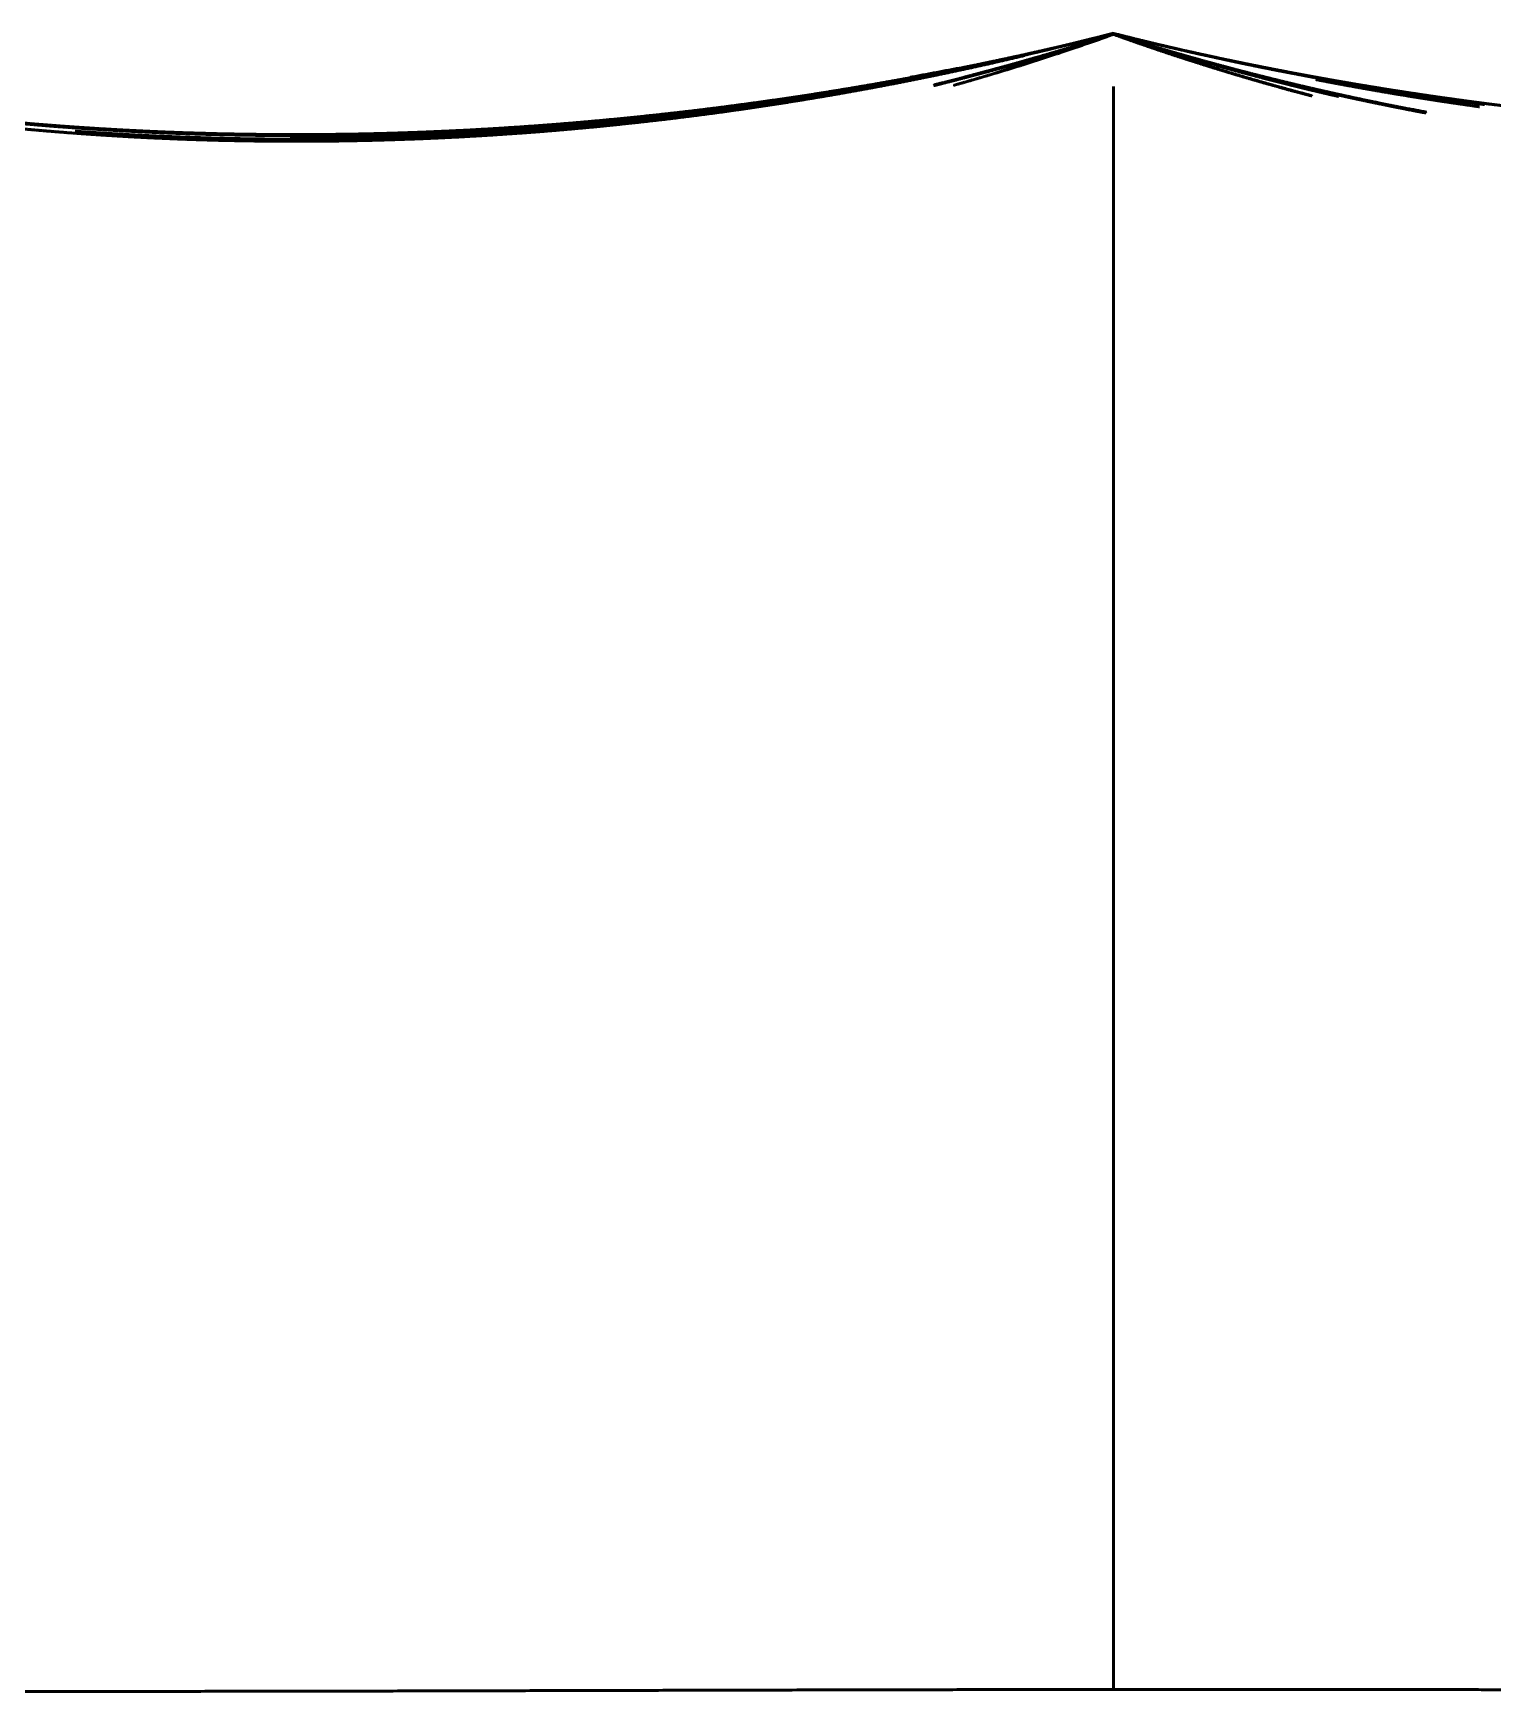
# Paper-space layout 'Layout1' of a CAD drawing. Header units: millimetres. Extents: x 37 to 380, y 30 to 264.
# Drawn here: x 362.257 to 364.991, y 169.445 to 172.551 of the extents above; entities that cross this region are included whole.
import ezdxf

# ---------------------------------------------------------------- set-up
doc = ezdxf.new("R2010")
doc.units = ezdxf.units.MM
doc.layers.add('170', color=7, linetype='Continuous', true_color=0xffffff)

psp = doc.layouts.get("Layout1")

# ---------------------------------------------------------------- linework, layer by layer
at = {"layer": '170', "color": 155, "linetype": 'Continuous', "lineweight": 50}
for p, q in [((364.2802, 172.549), (364.0493, 172.4731)), ((364.1926, 172.5184), (364.2802, 172.549)), ((364.9094, 172.4237), (364.9473, 172.4183))]:
    psp.add_line(p, q, dxfattribs=at)
for points, knots in [([(364.2802, 172.55), (364.2621, 172.5456), (364.2441, 172.5412), (364.226, 172.5368), (364.2079, 172.5325), (364.1898, 172.5282), (364.1717, 172.524), (364.1536, 172.5199), (364.1355, 172.5158), (364.1174, 172.5117), (364.0993, 172.5077), (364.0812, 172.5038), (364.0631, 172.4999), (364.045, 172.4961), (364.0269, 172.4923), (364.0088, 172.4886), (363.9907, 172.4849), (363.9726, 172.4813), (363.9545, 172.4777), (363.9364, 172.4742), (363.9183, 172.4708), (363.9002, 172.4673), (363.8821, 172.464), (363.864, 172.4607), (363.8459, 172.4574), (363.8278, 172.4543), (363.8097, 172.4511), (363.7916, 172.448), (363.7735, 172.445), (363.7555, 172.442), (363.7374, 172.4391), (363.7192, 172.4362), (363.7012, 172.4334), (363.6831, 172.4306), (363.665, 172.4279), (363.6469, 172.4252), (363.6288, 172.4226), (363.6107, 172.42), (363.5927, 172.4175), (363.5746, 172.4151), (363.5565, 172.4126), (363.5385, 172.4103), (363.5204, 172.408), (363.5023, 172.4058), (363.4843, 172.4036), (363.4662, 172.4014), (363.4481, 172.3993), (363.4301, 172.3973), (363.412, 172.3953), (363.394, 172.3934), (363.376, 172.3915), (363.3579, 172.3897), (363.3399, 172.3879), (363.3219, 172.3862), (363.3039, 172.3846), (363.2858, 172.383), (363.2678, 172.3814), (363.2498, 172.3799), (363.2318, 172.3784), (363.2138, 172.377), (363.1958, 172.3757), (363.1778, 172.3744), (363.1599, 172.3732), (363.1419, 172.372), (363.1239, 172.3708), (363.106, 172.3698), (363.088, 172.3687), (363.07, 172.3677), (363.0521, 172.3668), (363.0341, 172.366), (363.0162, 172.3651), (362.9983, 172.3644), (362.9804, 172.3637), (362.9625, 172.363), (362.9446, 172.3624), (362.9267, 172.3619), (362.9088, 172.3614), (362.8909, 172.3609), (362.873, 172.3605), (362.8551, 172.3602), (362.8373, 172.3599), (362.8195, 172.3597), (362.8016, 172.3595), (362.7838, 172.3593), (362.766, 172.3593), (362.7481, 172.3592), (362.7303, 172.3593), (362.7125, 172.3594), (362.6947, 172.3595), (362.677, 172.3597), (362.6592, 172.3599), (362.6414, 172.3602), (362.6237, 172.3606), (362.6059, 172.361), (362.5882, 172.3614), (362.5705, 172.3619), (362.5528, 172.3625), (362.5351, 172.3631), (362.5174, 172.3637), (362.4997, 172.3645), (362.482, 172.3652), (362.4644, 172.3661), (362.4467, 172.3669), (362.4291, 172.3679), (362.4115, 172.3688), (362.3939, 172.3699), (362.3763, 172.371), (362.3587, 172.3721), (362.3411, 172.3733), (362.3235, 172.3745), (362.306, 172.3758), (362.2884, 172.3772), (362.2709, 172.3786), (362.2534, 172.3801), (362.2359, 172.3816), (362.2184, 172.3831), (362.201, 172.3847), (362.1835, 172.3864), (362.166, 172.3881), (362.1486, 172.3899), (362.1312, 172.3917), (362.1138, 172.3936), (362.0964, 172.3956), (362.079, 172.3975), (362.0616, 172.3996), (362.0443, 172.4017), (362.0269, 172.4038), (362.0096, 172.406), (361.9923, 172.4083), (361.975, 172.4106), (361.9577, 172.4129), (361.9405, 172.4153), (361.9232, 172.4178), (361.9059, 172.4203), (361.8887, 172.4229), (361.8715, 172.4255), (361.8543, 172.4282), (361.8372, 172.4309), (361.82, 172.4337), (361.8029, 172.4365), (361.7858, 172.4394), (361.7686, 172.4423), (361.7516, 172.4453), (361.7345, 172.4484), (361.7174, 172.4515), (361.7004, 172.4546), (361.6834, 172.4578), (361.6663, 172.4611), (361.6493, 172.4644), (361.6324, 172.4678), (361.6154, 172.4712), (361.5985, 172.4746), (361.5816, 172.4781), (361.5647, 172.4817), (361.5478, 172.4854), (361.5309, 172.489), (361.5141, 172.4928), (361.4972, 172.4965), (361.4804, 172.5004), (361.4636, 172.5043), (361.4468, 172.5082), (361.4301, 172.5122), (361.4134, 172.5163), (361.3967, 172.5204), (361.38, 172.5245), (361.3633, 172.5287), (361.3466, 172.533), (361.33, 172.5373), (361.3134, 172.5417), (361.2968, 172.5461), (361.2802, 172.5506)], [0, 0, 0.006136, 0.01227, 0.018412, 0.024537, 0.03067, 0.0368, 0.042913, 0.049035, 0.055154, 0.061255, 0.067366, 0.073473, 0.079576, 0.085663, 0.091759, 0.097852, 0.103942, 0.110028, 0.11611, 0.122176, 0.128253, 0.134325, 0.140395, 0.146462, 0.152525, 0.158573, 0.16463, 0.170685, 0.176723, 0.182772, 0.188819, 0.194849, 0.20089, 0.206915, 0.212951, 0.21897, 0.225001, 0.231016, 0.237028, 0.243039, 0.249046, 0.255052, 0.261055, 0.267057, 0.273056, 0.279053, 0.285035, 0.291029, 0.297006, 0.302996, 0.30897, 0.314943, 0.320914, 0.326883, 0.332851, 0.338817, 0.344768, 0.350731, 0.356679, 0.362626, 0.368572, 0.374517, 0.38046, 0.386402, 0.39233, 0.39827, 0.404195, 0.41012, 0.416044, 0.421966, 0.427875, 0.433796, 0.439703, 0.44561, 0.451516, 0.457421, 0.463313, 0.469204, 0.475108, 0.480998, 0.486874, 0.492764, 0.49864, 0.504516, 0.510392, 0.516268, 0.522144, 0.528006, 0.533869, 0.539732, 0.545595, 0.551444, 0.557294, 0.563145, 0.568996, 0.574834, 0.580672, 0.586511, 0.592351, 0.598178, 0.604006, 0.609834, 0.615663, 0.62148, 0.627298, 0.633103, 0.638923, 0.64473, 0.650539, 0.656335, 0.662146, 0.667945, 0.673732, 0.679534, 0.685324, 0.691102, 0.696895, 0.702676, 0.708459, 0.71423, 0.720003, 0.725778, 0.731541, 0.737306, 0.743074, 0.748843, 0.754601, 0.760348, 0.76611, 0.771861, 0.777602, 0.783358, 0.789103, 0.794838, 0.800574, 0.806314, 0.812043, 0.817774, 0.823509, 0.829232, 0.834959, 0.840675, 0.846408, 0.852117, 0.857829, 0.863544, 0.869263, 0.874971, 0.88067, 0.886371, 0.892077, 0.897772, 0.903471, 0.909161, 0.914867, 0.920551, 0.926238, 0.931929, 0.937611, 0.943296, 0.948973, 0.954653, 0.960324, 0.966, 0.971667, 0.977338, 0.983013, 0.988666, 0.994338, 1, 1]), ([(361.2802, 172.5506), (361.2957, 172.5464), (361.3113, 172.5422), (361.3269, 172.5381), (361.3425, 172.5341), (361.358, 172.5301), (361.3737, 172.5261), (361.3893, 172.5222), (361.4049, 172.5184), (361.4206, 172.5146), (361.4362, 172.5108), (361.4519, 172.5071), (361.4676, 172.5035), (361.4832, 172.4999), (361.4989, 172.4963), (361.5146, 172.4928), (361.5304, 172.4893), (361.5461, 172.4859), (361.5619, 172.4826), (361.5776, 172.4792), (361.5934, 172.476), (361.6092, 172.4727), (361.625, 172.4696), (361.6408, 172.4664), (361.6566, 172.4634), (361.6724, 172.4603), (361.6883, 172.4573), (361.7041, 172.4544), (361.72, 172.4515), (361.7358, 172.4487), (361.7517, 172.4459), (361.7676, 172.4431), (361.7835, 172.4404), (361.7994, 172.4377), (361.8154, 172.4351), (361.8313, 172.4326), (361.8472, 172.4301), (361.8632, 172.4276), (361.8791, 172.4252), (361.8951, 172.4228), (361.9111, 172.4204), (361.927, 172.4182), (361.943, 172.4159), (361.959, 172.4137), (361.975, 172.4116), (361.991, 172.4095), (362.0071, 172.4074), (362.0231, 172.4054), (362.0391, 172.4034), (362.0552, 172.4015), (362.0712, 172.3996), (362.0873, 172.3978), (362.1033, 172.396), (362.1194, 172.3943), (362.1355, 172.3926), (362.1516, 172.3909), (362.1677, 172.3893), (362.1838, 172.3878), (362.1999, 172.3862), (362.216, 172.3848), (362.2321, 172.3834), (362.2482, 172.382), (362.2643, 172.3806), (362.2805, 172.3794), (362.2966, 172.3781), (362.3127, 172.3769), (362.3289, 172.3757), (362.345, 172.3746), (362.3611, 172.3736), (362.3773, 172.3725), (362.3935, 172.3716), (362.4096, 172.3706), (362.4258, 172.3697), (362.4419, 172.3689), (362.4581, 172.3681), (362.4743, 172.3673), (362.4905, 172.3666), (362.5066, 172.3659), (362.5228, 172.3653), (362.539, 172.3647), (362.5552, 172.3642), (362.5714, 172.3637), (362.5875, 172.3633), (362.6037, 172.3628), (362.6199, 172.3625), (362.6361, 172.3622), (362.6523, 172.3619), (362.6684, 172.3617), (362.6846, 172.3615), (362.7008, 172.3613), (362.717, 172.3612), (362.7332, 172.3611), (362.7494, 172.3611), (362.7818, 172.3612), (362.8142, 172.3615), (362.8468, 172.3619), (362.8794, 172.3625), (362.9121, 172.3633), (362.9448, 172.3643), (362.9775, 172.3654), (363.0103, 172.3667), (363.0432, 172.3682), (363.0761, 172.3698), (363.1091, 172.3717), (363.142, 172.3737), (363.1751, 172.3759), (363.2082, 172.3782), (363.2413, 172.3808), (363.2745, 172.3835), (363.3077, 172.3864), (363.3409, 172.3895), (363.3742, 172.3927), (363.4075, 172.3962), (363.4409, 172.3998), (363.4743, 172.4036), (363.5077, 172.4075), (363.5411, 172.4117), (363.5745, 172.4161), (363.608, 172.4206), (363.6415, 172.4253), (363.675, 172.4302), (363.7085, 172.4352), (363.7421, 172.4405), (363.7756, 172.446), (363.8092, 172.4516), (363.8428, 172.4574), (363.8764, 172.4634), (363.91, 172.4696), (363.9436, 172.4759), (363.9773, 172.4825), (364.0109, 172.4892), (364.0446, 172.4962), (364.0782, 172.5033), (364.1119, 172.5106), (364.1455, 172.5181), (364.1792, 172.5258), (364.2129, 172.5337), (364.2466, 172.5418), (364.2802, 172.55)], [0, 0, 0.00531, 0.01063, 0.015931, 0.021243, 0.026549, 0.031865, 0.037164, 0.042486, 0.04779, 0.053104, 0.058401, 0.063721, 0.069024, 0.074337, 0.079646, 0.084965, 0.090267, 0.09558, 0.100889, 0.106208, 0.111524, 0.116837, 0.122147, 0.127467, 0.132784, 0.138099, 0.143411, 0.148733, 0.154039, 0.159369, 0.164683, 0.170008, 0.175317, 0.18065, 0.185968, 0.191282, 0.196608, 0.201932, 0.207254, 0.212586, 0.217904, 0.223232, 0.228558, 0.233883, 0.239205, 0.244539, 0.249871, 0.255201, 0.26053, 0.265856, 0.271181, 0.276518, 0.281853, 0.287186, 0.292518, 0.297849, 0.303178, 0.308519, 0.313846, 0.319184, 0.324521, 0.329857, 0.335192, 0.340526, 0.345872, 0.351203, 0.356547, 0.361877, 0.367219, 0.37256, 0.377901, 0.38324, 0.388565, 0.393917, 0.399254, 0.404591, 0.409927, 0.415276, 0.420611, 0.425945, 0.431293, 0.436626, 0.441959, 0.447306, 0.452638, 0.457984, 0.463316, 0.468662, 0.473993, 0.479339, 0.48467, 0.490015, 0.500705, 0.511409, 0.522142, 0.532902, 0.543677, 0.554467, 0.565273, 0.576108, 0.586959, 0.597826, 0.608711, 0.619612, 0.630544, 0.64148, 0.652448, 0.66342, 0.674411, 0.685421, 0.69645, 0.707499, 0.718567, 0.729641, 0.740737, 0.75184, 0.762963, 0.774095, 0.785261, 0.796423, 0.807607, 0.818814, 0.830031, 0.841257, 0.852507, 0.863754, 0.87504, 0.886322, 0.897617, 0.908937, 0.920269, 0.931614, 0.942972, 0.954344, 0.965743, 0.977143, 0.988573, 1, 1]), ([(362.7386, 172.3565), (362.7488, 172.3565), (362.7646, 172.3566), (362.7805, 172.3566), (362.7963, 172.3567), (362.8122, 172.3569), (362.8281, 172.3571), (362.8439, 172.3573), (362.8598, 172.3576), (362.8757, 172.3579), (362.8916, 172.3582), (362.9075, 172.3586), (362.9233, 172.3591), (362.9393, 172.3596), (362.9551, 172.3601), (362.9711, 172.3607), (362.987, 172.3613), (363.0029, 172.3619), (363.0188, 172.3626), (363.0348, 172.3634), (363.0507, 172.3641), (363.0666, 172.365), (363.0826, 172.3658), (363.0985, 172.3667), (363.1145, 172.3677), (363.1304, 172.3687), (363.1464, 172.3697), (363.1623, 172.3708), (363.1783, 172.3719), (363.1943, 172.373), (363.2102, 172.3743), (363.2262, 172.3755), (363.2422, 172.3768), (363.2581, 172.3781), (363.2741, 172.3795), (363.2901, 172.3809), (363.3061, 172.3823), (363.3221, 172.3838), (363.338, 172.3854), (363.354, 172.387), (363.37, 172.3886), (363.386, 172.3902), (363.402, 172.3919), (363.418, 172.3937), (363.434, 172.3955), (363.45, 172.3973), (363.466, 172.3992), (363.482, 172.4011), (363.498, 172.4031), (363.514, 172.4051), (363.53, 172.4071), (363.546, 172.4092), (363.562, 172.4113), (363.578, 172.4135), (363.594, 172.4157), (363.61, 172.4179), (363.626, 172.4202), (363.642, 172.4226), (363.658, 172.4249), (363.674, 172.4274), (363.69, 172.4298), (363.706, 172.4323), (363.722, 172.4349), (363.738, 172.4375), (363.754, 172.4401), (363.77, 172.4428), (363.7859, 172.4455), (363.8019, 172.4482), (363.8179, 172.4511), (363.8339, 172.4539), (363.8499, 172.4568), (363.8659, 172.4597), (363.8818, 172.4627), (363.8978, 172.4657), (363.9138, 172.4687), (363.9298, 172.4718), (363.9457, 172.475), (363.9617, 172.4781), (363.9777, 172.4814), (363.9936, 172.4846), (364.0096, 172.4879), (364.0255, 172.4913), (364.0415, 172.4947), (364.0574, 172.4981), (364.0734, 172.5016), (364.0893, 172.5051), (364.1052, 172.5086), (364.1212, 172.5122), (364.1371, 172.5159), (364.153, 172.5196), (364.1689, 172.5233), (364.1848, 172.527), (364.2007, 172.5309), (364.2167, 172.5347), (364.2325, 172.5386), (364.2485, 172.5425), (364.2643, 172.5465), (364.2802, 172.5505)], [0, 0, 0.006528, 0.016693, 0.026857, 0.037048, 0.047212, 0.057404, 0.067596, 0.077788, 0.08798, 0.098174, 0.108394, 0.118589, 0.128811, 0.139007, 0.149231, 0.159455, 0.169681, 0.179935, 0.190163, 0.200392, 0.21065, 0.220882, 0.231142, 0.241404, 0.251668, 0.261933, 0.2722, 0.282468, 0.292739, 0.303012, 0.313313, 0.32359, 0.333869, 0.344177, 0.35446, 0.364773, 0.375088, 0.385379, 0.3957, 0.406023, 0.416348, 0.426677, 0.437008, 0.447316, 0.457653, 0.467993, 0.478338, 0.488684, 0.499035, 0.509388, 0.519745, 0.530106, 0.54047, 0.550838, 0.561209, 0.571585, 0.581964, 0.592347, 0.602735, 0.613126, 0.623521, 0.633921, 0.644324, 0.654733, 0.665145, 0.675536, 0.685958, 0.696385, 0.70679, 0.717225, 0.727666, 0.738085, 0.748509, 0.758964, 0.7694, 0.779839, 0.790311, 0.80076, 0.811216, 0.821678, 0.832117, 0.842589, 0.853067, 0.863551, 0.874014, 0.884509, 0.894984, 0.905466, 0.915953, 0.926447, 0.936946, 0.947452, 0.957963, 0.968456, 0.978982, 0.989488, 1, 1]), ([(364.2802, 172.5505), (364.2642, 172.5465), (364.2482, 172.5425), (364.2321, 172.5385), (364.2161, 172.5346), (364.2001, 172.5307), (364.184, 172.5269), (364.168, 172.5231), (364.1519, 172.5193), (364.1359, 172.5156), (364.1198, 172.512), (364.1038, 172.5083), (364.0877, 172.5048), (364.0716, 172.5012), (364.0556, 172.4977), (364.0395, 172.4943), (364.0234, 172.4909), (364.0073, 172.4875), (363.9912, 172.4842), (363.9751, 172.481), (363.959, 172.4777), (363.9429, 172.4745), (363.9268, 172.4714), (363.9107, 172.4683), (363.8946, 172.4652), (363.8785, 172.4622), (363.8624, 172.4592), (363.8463, 172.4563), (363.8302, 172.4534), (363.814, 172.4506), (363.7979, 172.4478), (363.7818, 172.445), (363.7657, 172.4423), (363.7496, 172.4396), (363.7334, 172.437), (363.7173, 172.4344), (363.7011, 172.4319), (363.685, 172.4294), (363.6689, 172.4269), (363.6527, 172.4245), (363.6366, 172.4221), (363.6205, 172.4198), (363.6043, 172.4175), (363.5882, 172.4152), (363.5721, 172.413), (363.5559, 172.4109), (363.5398, 172.4088), (363.5236, 172.4067), (363.5075, 172.4047), (363.4914, 172.4027), (363.4753, 172.4007), (363.4591, 172.3988), (363.443, 172.3969), (363.4268, 172.3951), (363.4107, 172.3933), (363.3946, 172.3916), (363.3784, 172.3899), (363.3623, 172.3883), (363.3462, 172.3867), (363.3301, 172.3851), (363.314, 172.3836), (363.2979, 172.3821), (363.2817, 172.3807), (363.2656, 172.3793), (363.2495, 172.3779), (363.2334, 172.3766), (363.2173, 172.3753), (363.2012, 172.3741), (363.1852, 172.3729), (363.169, 172.3718), (363.153, 172.3707), (363.1369, 172.3696), (363.1208, 172.3686), (363.1048, 172.3676), (363.0887, 172.3667), (363.0726, 172.3658), (363.0566, 172.365), (363.0405, 172.3642), (363.0245, 172.3634), (363.0085, 172.3627), (362.9925, 172.3621), (362.9764, 172.3614), (362.9604, 172.3608), (362.9444, 172.3603), (362.9284, 172.3598), (362.9124, 172.3593), (362.8964, 172.3589), (362.8805, 172.3585), (362.8645, 172.3582), (362.8486, 172.3579), (362.8326, 172.3577), (362.8166, 172.3575), (362.8007, 172.3573), (362.7848, 172.3572), (362.7689, 172.3571), (362.7387, 172.3571)], [0, 0, 0.010596, 0.021212, 0.031821, 0.042395, 0.05299, 0.063578, 0.074186, 0.084761, 0.09533, 0.105918, 0.116476, 0.127051, 0.137596, 0.148162, 0.15872, 0.169273, 0.17982, 0.190362, 0.200924, 0.211454, 0.221981, 0.232526, 0.243041, 0.253577, 0.264108, 0.274632, 0.285127, 0.295643, 0.306153, 0.316659, 0.327161, 0.337658, 0.348151, 0.358638, 0.369147, 0.379627, 0.390102, 0.400573, 0.411066, 0.421529, 0.431987, 0.442469, 0.452919, 0.463366, 0.473836, 0.484276, 0.494739, 0.505173, 0.515602, 0.526028, 0.536478, 0.546898, 0.557315, 0.567728, 0.578166, 0.588574, 0.598979, 0.609381, 0.619781, 0.630152, 0.640546, 0.650938, 0.661328, 0.671689, 0.682074, 0.692431, 0.702785, 0.713138, 0.723514, 0.733863, 0.744183, 0.754528, 0.764871, 0.775186, 0.785526, 0.795839, 0.806149, 0.816459, 0.826767, 0.837047, 0.847353, 0.857632, 0.867909, 0.878185, 0.888461, 0.898736, 0.908984, 0.919231, 0.929477, 0.939723, 0.949969, 0.960188, 0.970407, 0.980625, 1, 1]), ([(364.2802, 172.5493), (364.2676, 172.5452), (364.2549, 172.5412), (364.2423, 172.5372), (364.2296, 172.5332), (364.217, 172.5293), (364.2045, 172.5254), (364.1919, 172.5215), (364.1794, 172.5177), (364.1668, 172.514), (364.1543, 172.5102), (364.1418, 172.5066), (364.1294, 172.5029), (364.1169, 172.4993), (364.1045, 172.4957), (364.0921, 172.4922), (364.0797, 172.4887), (364.0674, 172.4853), (364.055, 172.4819), (364.0427, 172.4785), (364.0304, 172.4752), (364.0181, 172.4719), (364.0058, 172.4687), (363.9936, 172.4655), (363.9814, 172.4623), (363.9692, 172.4592), (363.957, 172.4561), (363.9436, 172.4527)], [0, 0, 0.037965, 0.075912, 0.113805, 0.15155, 0.18926, 0.22683, 0.264358, 0.301738, 0.339083, 0.376395, 0.413561, 0.450588, 0.487574, 0.524535, 0.561343, 0.598012, 0.63465, 0.671257, 0.707718, 0.744156, 0.78045, 0.816713, 0.852832, 0.888929, 0.924882, 0.960813, 1, 1]), ([(363.944, 172.4542), (363.9618, 172.4586), (363.9748, 172.4619), (363.9879, 172.4652), (364.0009, 172.4686), (364.0141, 172.472), (364.0272, 172.4755), (364.0403, 172.479), (364.0535, 172.4825), (364.0667, 172.4861), (364.0799, 172.4897), (364.0931, 172.4934), (364.1063, 172.4971), (364.1196, 172.5009), (364.1329, 172.5047), (364.1462, 172.5085), (364.1595, 172.5124), (364.1728, 172.5163), (364.1862, 172.5203), (364.1995, 172.5243), (364.213, 172.5284), (364.2264, 172.5325), (364.2398, 172.5367), (364.2533, 172.5409), (364.2667, 172.5452), (364.2802, 172.5495)], [0, 0, 0.052524, 0.090948, 0.129517, 0.168114, 0.206856, 0.245743, 0.284545, 0.323614, 0.362706, 0.401837, 0.441113, 0.480421, 0.519883, 0.559378, 0.599019, 0.638701, 0.678522, 0.718393, 0.75829, 0.798464, 0.838551, 0.878795, 0.919083, 0.959528, 1, 1]), ([(363.944, 172.453), (363.9469, 172.4537), (363.9708, 172.4598), (363.9947, 172.4659), (364.0186, 172.4722), (364.0425, 172.4786), (364.0663, 172.4851), (364.0902, 172.4918), (364.114, 172.4985), (364.1379, 172.5054), (364.1616, 172.5124), (364.1855, 172.5196), (364.2091, 172.5268), (364.2329, 172.5342), (364.2566, 172.5417), (364.2802, 172.5493)], [0, 0, 0.008527, 0.078978, 0.149639, 0.220145, 0.290978, 0.361554, 0.432452, 0.503219, 0.574197, 0.645039, 0.716095, 0.786906, 0.857952, 0.928992, 1, 1]), ([(363.9815, 172.4535), (363.9822, 172.4537), (363.9973, 172.458), (364.0124, 172.4623), (364.0274, 172.4667), (364.0424, 172.4711), (364.0574, 172.4756), (364.0724, 172.4801), (364.0874, 172.4847), (364.1023, 172.4893), (364.1172, 172.494), (364.1322, 172.4987), (364.147, 172.5035), (364.1619, 172.5084), (364.1768, 172.5133), (364.1916, 172.5182), (364.2065, 172.5232), (364.2212, 172.5283), (364.236, 172.5334), (364.2508, 172.5385), (364.2655, 172.5437), (364.2802, 172.549)], [0, 0, 0.002462, 0.052326, 0.102362, 0.152326, 0.202201, 0.252132, 0.302101, 0.352002, 0.401815, 0.451687, 0.501609, 0.551446, 0.601343, 0.651156, 0.701032, 0.75096, 0.80068, 0.850579, 0.900418, 0.950198, 1, 1]), ([(364.2802, 172.5509), (364.2645, 172.5468), (364.2487, 172.5428), (364.233, 172.5388), (364.2172, 172.5348), (364.2014, 172.5309), (364.1856, 172.527), (364.1699, 172.5231), (364.154, 172.5193), (364.1382, 172.5156), (364.1224, 172.5119), (364.1066, 172.5082), (364.0908, 172.5046), (364.075, 172.501), (364.0592, 172.4974), (364.0433, 172.494), (364.0274, 172.4905), (364.0116, 172.4871), (363.9957, 172.4837), (363.9878, 172.482)], [0, 0, 0.054167, 0.108308, 0.162414, 0.216479, 0.270643, 0.324767, 0.378732, 0.432932, 0.486958, 0.540953, 0.59505, 0.648983, 0.703019, 0.757025, 0.811128, 0.865074, 0.918984, 0.972999, 1, 1]), ([(364.2802, 172.5495), (364.2685, 172.5457), (364.2567, 172.542), (364.2449, 172.5383), (364.2332, 172.5347), (364.2214, 172.531), (364.2096, 172.5274), (364.1979, 172.5238), (364.186, 172.5203), (364.1742, 172.5168), (364.1624, 172.5133), (364.1506, 172.5098), (364.1388, 172.5064), (364.1151, 172.4996), (364.1032, 172.4963), (364.0914, 172.493), (364.0795, 172.4897), (364.0677, 172.4865), (364.0558, 172.4832), (364.032, 172.4769), (364.0201, 172.4737), (364, 172.4685)], [0, 0, 0.042252, 0.084472, 0.126806, 0.168963, 0.211223, 0.253463, 0.295671, 0.337985, 0.380132, 0.422385, 0.464618, 0.506821, 0.591266, 0.633527, 0.675614, 0.717809, 0.759985, 0.802269, 0.886482, 0.928685, 1, 1]), ([(364.975, 172.4175), (364.9579, 172.4198), (364.9408, 172.4221), (364.9236, 172.4245), (364.9064, 172.427), (364.8892, 172.4294), (364.872, 172.432), (364.8548, 172.4346), (364.8376, 172.4372), (364.8204, 172.4399), (364.8031, 172.4426), (364.7858, 172.4454), (364.7686, 172.4483), (364.7512, 172.4512), (364.734, 172.4541), (364.7166, 172.4572), (364.6993, 172.4602), (364.682, 172.4633), (364.6646, 172.4665), (364.6473, 172.4697), (364.6299, 172.473), (364.6125, 172.4764), (364.5951, 172.4797), (364.5777, 172.4832), (364.5603, 172.4867), (364.5428, 172.4903), (364.5254, 172.4939), (364.508, 172.4975), (364.4905, 172.5013), (364.473, 172.5051), (364.4556, 172.5089), (364.438, 172.5128), (364.4206, 172.5168), (364.403, 172.5208), (364.3855, 172.5248), (364.368, 172.529), (364.3504, 172.5332), (364.3329, 172.5374), (364.3153, 172.5417), (364.2978, 172.5461), (364.2802, 172.5505)], [0, 0, 0.024395, 0.048798, 0.073327, 0.09781, 0.122359, 0.146861, 0.171491, 0.196072, 0.220724, 0.245444, 0.270119, 0.294861, 0.319676, 0.344445, 0.369286, 0.394138, 0.419062, 0.443942, 0.468893, 0.493857, 0.518895, 0.543947, 0.569016, 0.594098, 0.619253, 0.644425, 0.669613, 0.694818, 0.720096, 0.745336, 0.770708, 0.796036, 0.821444, 0.846812, 0.872313, 0.897778, 0.923259, 0.948818, 0.974402, 1, 1]), ([(364.2802, 172.5505), (364.2973, 172.5462), (364.3144, 172.542), (364.3314, 172.5378), (364.3485, 172.5336), (364.3657, 172.5295), (364.3828, 172.5255), (364.3999, 172.5215), (364.4171, 172.5175), (364.4343, 172.5136), (364.4515, 172.5098), (364.4688, 172.506), (364.486, 172.5022), (364.5032, 172.4985), (364.5205, 172.4949), (364.5378, 172.4913), (364.5551, 172.4877), (364.5724, 172.4842), (364.5898, 172.4808), (364.6071, 172.4774), (364.6245, 172.474), (364.6419, 172.4707), (364.6593, 172.4675), (364.6767, 172.4643), (364.6942, 172.4611), (364.7116, 172.458), (364.729, 172.455), (364.7465, 172.452), (364.764, 172.449), (364.7815, 172.4461), (364.799, 172.4433), (364.8166, 172.4405), (364.8341, 172.4377), (364.8517, 172.435), (364.8693, 172.4324), (364.8868, 172.4298), (364.9045, 172.4272), (364.9221, 172.4247), (364.9397, 172.4223), (364.9573, 172.4199), (364.975, 172.4175)], [0, 0, 0.024875, 0.049737, 0.074577, 0.099457, 0.124322, 0.149171, 0.174061, 0.19899, 0.223904, 0.248804, 0.273743, 0.298669, 0.32358, 0.348532, 0.373473, 0.398453, 0.423421, 0.448375, 0.473373, 0.498356, 0.523383, 0.548396, 0.573399, 0.598446, 0.623481, 0.648502, 0.673569, 0.698626, 0.723726, 0.748759, 0.773896, 0.798963, 0.82408, 0.849183, 0.874277, 0.899419, 0.92455, 0.949729, 0.974839, 1, 1]), ([(364.2802, 172.55), (364.2958, 172.5462), (364.3114, 172.5424), (364.327, 172.5386), (364.3425, 172.5349), (364.3581, 172.5312), (364.3738, 172.5276), (364.3894, 172.524), (364.405, 172.5204), (364.4206, 172.5169), (364.4363, 172.5135), (364.4519, 172.51), (364.4676, 172.5067), (364.4832, 172.5033), (364.4989, 172.5), (364.5146, 172.4968), (364.5303, 172.4935), (364.5459, 172.4904), (364.5617, 172.4872), (364.5774, 172.4841), (364.5931, 172.4811), (364.6088, 172.4781), (364.6245, 172.4751), (364.6402, 172.4722), (364.656, 172.4693), (364.6717, 172.4664), (364.6875, 172.4636), (364.7032, 172.4608), (364.719, 172.4581), (364.7348, 172.4554), (364.7506, 172.4528), (364.7664, 172.4502), (364.7822, 172.4476), (364.798, 172.4451), (364.8138, 172.4426), (364.8295, 172.4402), (364.8454, 172.4378), (364.8612, 172.4354), (364.877, 172.4331), (364.8928, 172.4308), (364.9087, 172.4286), (364.9245, 172.4264), (364.9404, 172.4242), (364.9562, 172.4221), (364.972, 172.42), (364.9879, 172.418), (365.0038, 172.416), (365.0196, 172.4141), (365.0355, 172.4121), (365.0514, 172.4103), (365.0673, 172.4084), (365.0831, 172.4066), (365.099, 172.4049), (365.1149, 172.4032), (365.1308, 172.4015), (365.1467, 172.3998), (365.1626, 172.3982), (365.1785, 172.3967), (365.1944, 172.3952), (365.2103, 172.3937), (365.2262, 172.3923), (365.2421, 172.3909), (365.258, 172.3895), (365.2739, 172.3882), (365.2898, 172.3869), (365.3058, 172.3857), (365.3216, 172.3845), (365.3375, 172.3833), (365.3535, 172.3822), (365.3694, 172.3811), (365.3853, 172.3801), (365.4012, 172.3791), (365.4172, 172.3781), (365.4331, 172.3772), (365.449, 172.3763), (365.4649, 172.3755), (365.4808, 172.3747), (365.4968, 172.3739), (365.5127, 172.3732), (365.5286, 172.3725), (365.5445, 172.3718), (365.5604, 172.3712), (365.5763, 172.3707), (365.5922, 172.3701), (365.6081, 172.3696), (365.624, 172.3692), (365.6399, 172.3688), (365.6558, 172.3684), (365.6717, 172.3681), (365.6876, 172.3678), (365.7035, 172.3675), (365.7194, 172.3673), (365.7353, 172.3672), (365.7512, 172.367), (365.767, 172.3669), (365.783, 172.3669), (365.7988, 172.3668), (365.8147, 172.3669), (365.8305, 172.3669), (365.8464, 172.367), (365.8622, 172.3672), (365.8781, 172.3673), (365.894, 172.3675), (365.9098, 172.3678), (365.9256, 172.3681), (365.9415, 172.3684), (365.9573, 172.3688), (365.9731, 172.3692), (365.9889, 172.3696), (366.0047, 172.3701), (366.0205, 172.3706), (366.0363, 172.3712), (366.0521, 172.3718), (366.0679, 172.3724), (366.0837, 172.3731), (366.0994, 172.3738), (366.1152, 172.3746), (366.1309, 172.3754), (366.1467, 172.3762), (366.1624, 172.3771), (366.1781, 172.378), (366.1938, 172.3789), (366.2096, 172.3799), (366.2253, 172.3809), (366.241, 172.382), (366.2566, 172.383), (366.2723, 172.3842), (366.288, 172.3853), (366.3036, 172.3866), (366.3193, 172.3878), (366.3349, 172.3891), (366.3505, 172.3904), (366.3662, 172.3918), (366.3818, 172.3931), (366.3974, 172.3946), (366.413, 172.396), (366.4285, 172.3976), (366.4441, 172.3991), (366.4597, 172.4007), (366.4752, 172.4023), (366.4907, 172.4039), (366.5063, 172.4056), (366.5218, 172.4074), (366.5373, 172.4091), (366.5527, 172.4109), (366.5682, 172.4128), (366.5837, 172.4146), (366.5991, 172.4166), (366.6146, 172.4185), (366.63, 172.4205), (366.6454, 172.4225), (366.6608, 172.4246), (366.6762, 172.4267), (366.6916, 172.4288), (366.7069, 172.431), (366.7223, 172.4332), (366.7376, 172.4354), (366.7529, 172.4377), (366.7682, 172.44), (366.7835, 172.4424), (366.7988, 172.4448), (366.8141, 172.4472), (366.8293, 172.4497), (366.8446, 172.4522), (366.8598, 172.4547), (366.875, 172.4573), (366.8902, 172.4599), (366.9054, 172.4626), (366.9206, 172.4652), (366.9358, 172.468), (366.9509, 172.4707), (366.966, 172.4735), (366.9811, 172.4763), (366.9962, 172.4792), (367.0113, 172.4821), (367.0264, 172.485), (367.0414, 172.488), (367.0565, 172.491), (367.0715, 172.4941), (367.0865, 172.4972), (367.1015, 172.5003), (367.1165, 172.5034), (367.1314, 172.5066), (367.1464, 172.5098), (367.1613, 172.5131), (367.1762, 172.5164), (367.1911, 172.5197), (367.206, 172.5231), (367.2209, 172.5265), (367.2357, 172.53), (367.2506, 172.5335), (367.2654, 172.537), (367.2802, 172.5405)], [0, 0, 0.005301, 0.010599, 0.015893, 0.021184, 0.026472, 0.03177, 0.037065, 0.042356, 0.047645, 0.05293, 0.058227, 0.063506, 0.068797, 0.074084, 0.079368, 0.084664, 0.089943, 0.095232, 0.10052, 0.105804, 0.111086, 0.116379, 0.121655, 0.126944, 0.132229, 0.137512, 0.142793, 0.148084, 0.153361, 0.158648, 0.163933, 0.169216, 0.174497, 0.179776, 0.185052, 0.19034, 0.195626, 0.200897, 0.206179, 0.21146, 0.216739, 0.222029, 0.227304, 0.232577, 0.237862, 0.243145, 0.248413, 0.253693, 0.258972, 0.264249, 0.269524, 0.274799, 0.280085, 0.285356, 0.290626, 0.295908, 0.301175, 0.306455, 0.311733, 0.316997, 0.322272, 0.327547, 0.332821, 0.338093, 0.343365, 0.348622, 0.353892, 0.35916, 0.364428, 0.369695, 0.374961, 0.38024, 0.385505, 0.390768, 0.396031, 0.401294, 0.406556, 0.411817, 0.417077, 0.422337, 0.427583, 0.432842, 0.438101, 0.443359, 0.448617, 0.453861, 0.459118, 0.464375, 0.469617, 0.474874, 0.480116, 0.485359, 0.490601, 0.495843, 0.501099, 0.506327, 0.511569, 0.516811, 0.522054, 0.527282, 0.532525, 0.537753, 0.542983, 0.548212, 0.553441, 0.558671, 0.563888, 0.569118, 0.574335, 0.579553, 0.584771, 0.589989, 0.595208, 0.600428, 0.605634, 0.610841, 0.616049, 0.621257, 0.626453, 0.631662, 0.636859, 0.642056, 0.647255, 0.652454, 0.65764, 0.662828, 0.668016, 0.673205, 0.678381, 0.683559, 0.688737, 0.693917, 0.699097, 0.704266, 0.709435, 0.714605, 0.719763, 0.724936, 0.730097, 0.735245, 0.740408, 0.745559, 0.750711, 0.755852, 0.761007, 0.76615, 0.771281, 0.776427, 0.781561, 0.786696, 0.79182, 0.796959, 0.802086, 0.807201, 0.812318, 0.817436, 0.822556, 0.827665, 0.832775, 0.837888, 0.842988, 0.848091, 0.853196, 0.858288, 0.863383, 0.868481, 0.873566, 0.878654, 0.883744, 0.888822, 0.893903, 0.898972, 0.904057, 0.909118, 0.914194, 0.91926, 0.924327, 0.929383, 0.934443, 0.939504, 0.944554, 0.949607, 0.954663, 0.959707, 0.964755, 0.969791, 0.97483, 0.979872, 0.984903, 0.989938, 0.994975, 1, 1]), ([(367.2802, 172.5405), (367.2484, 172.5329), (367.2324, 172.5292), (367.2165, 172.5255), (367.2005, 172.5219), (367.1845, 172.5183), (367.1685, 172.5147), (367.1525, 172.5112), (367.1365, 172.5077), (367.1205, 172.5042), (367.1045, 172.5009), (367.0884, 172.4975), (367.0723, 172.4942), (367.0563, 172.4909), (367.0402, 172.4877), (367.0241, 172.4845), (367.008, 172.4814), (366.9919, 172.4783), (366.9757, 172.4752), (366.9596, 172.4722), (366.9434, 172.4692), (366.9273, 172.4663), (366.9111, 172.4634), (366.8949, 172.4606), (366.8787, 172.4578), (366.8625, 172.455), (366.8463, 172.4523), (366.83, 172.4496), (366.8138, 172.447), (366.7976, 172.4444), (366.7813, 172.4419), (366.765, 172.4394), (366.7487, 172.4369), (366.7324, 172.4345), (366.7161, 172.4321), (366.6998, 172.4298), (366.6835, 172.4275), (366.6672, 172.4252), (366.6508, 172.423), (366.6345, 172.4209), (366.6181, 172.4187), (366.6018, 172.4167), (366.5853, 172.4146), (366.569, 172.4126), (366.5526, 172.4107), (366.5362, 172.4088), (366.5197, 172.4069), (366.5033, 172.4051), (366.4869, 172.4033), (366.4705, 172.4016), (366.454, 172.3999), (366.4375, 172.3982), (366.4211, 172.3966), (366.4046, 172.395), (366.3881, 172.3935), (366.3716, 172.392), (366.3551, 172.3906), (366.3386, 172.3892), (366.322, 172.3878), (366.3055, 172.3865), (366.289, 172.3852), (366.2724, 172.384), (366.2559, 172.3828), (366.2394, 172.3817), (366.2228, 172.3806), (366.2062, 172.3795), (366.1896, 172.3785), (366.173, 172.3775), (366.1564, 172.3766), (366.1398, 172.3757), (366.1232, 172.3748), (366.1066, 172.374), (366.09, 172.3733), (366.0733, 172.3726), (366.0567, 172.3719), (366.0401, 172.3713), (366.0234, 172.3707), (366.0067, 172.3701), (365.9901, 172.3696), (365.9734, 172.3691), (365.9567, 172.3687), (365.9401, 172.3683), (365.9234, 172.368), (365.9066, 172.3677), (365.8899, 172.3675), (365.8732, 172.3672), (365.8565, 172.3671), (365.8398, 172.367), (365.8231, 172.3669), (365.8063, 172.3668), (365.7896, 172.3668), (365.7728, 172.3669), (365.7382, 172.3671), (365.7035, 172.3675), (365.6689, 172.3681), (365.6343, 172.3689), (365.5998, 172.3699), (365.5652, 172.371), (365.5307, 172.3723), (365.4963, 172.3738), (365.4618, 172.3755), (365.4274, 172.3774), (365.393, 172.3795), (365.3586, 172.3817), (365.3244, 172.3841), (365.29, 172.3867), (365.2558, 172.3895), (365.2216, 172.3925), (365.1874, 172.3957), (365.1532, 172.399), (365.1191, 172.4025), (365.0851, 172.4062), (365.0511, 172.4101), (365.017, 172.4142), (364.9831, 172.4184), (364.9491, 172.4229), (364.9153, 172.4275), (364.8814, 172.4323), (364.8477, 172.4373), (364.8139, 172.4425), (364.7802, 172.4478), (364.7465, 172.4533), (364.7129, 172.4591), (364.6793, 172.465), (364.6458, 172.471), (364.6123, 172.4773), (364.5789, 172.4838), (364.5455, 172.4904), (364.5122, 172.4972), (364.4788, 172.5042), (364.4456, 172.5114), (364.4125, 172.5187), (364.3793, 172.5263), (364.3462, 172.534), (364.3132, 172.542), (364.2802, 172.55)], [0, 0, 0.010806, 0.016218, 0.021627, 0.027032, 0.032434, 0.037847, 0.043256, 0.048663, 0.05408, 0.059494, 0.064905, 0.070326, 0.075745, 0.081161, 0.086574, 0.091998, 0.09742, 0.102839, 0.108254, 0.113681, 0.119106, 0.124527, 0.129961, 0.135391, 0.14082, 0.146245, 0.151682, 0.157117, 0.162549, 0.167979, 0.173421, 0.178861, 0.184298, 0.189734, 0.195181, 0.200625, 0.206069, 0.211509, 0.216963, 0.2224, 0.227849, 0.23331, 0.238756, 0.244213, 0.249669, 0.255124, 0.260577, 0.266041, 0.271491, 0.276953, 0.282427, 0.287886, 0.293357, 0.298814, 0.304283, 0.309764, 0.31523, 0.320709, 0.326173, 0.331649, 0.337138, 0.342613, 0.348086, 0.353572, 0.359057, 0.364542, 0.370039, 0.375521, 0.381017, 0.386498, 0.391992, 0.397499, 0.402992, 0.408484, 0.41399, 0.419494, 0.424999, 0.430502, 0.436006, 0.441523, 0.447025, 0.452542, 0.458057, 0.463573, 0.469102, 0.474617, 0.480132, 0.485661, 0.49119, 0.496718, 0.502247, 0.513687, 0.525141, 0.536555, 0.547997, 0.5594, 0.570818, 0.582212, 0.593608, 0.604993, 0.616381, 0.627745, 0.639127, 0.650471, 0.661835, 0.673175, 0.68452, 0.695858, 0.707187, 0.718509, 0.729824, 0.741132, 0.752447, 0.763742, 0.775044, 0.786328, 0.79762, 0.808894, 0.820176, 0.831442, 0.842703, 0.853974, 0.865228, 0.87648, 0.887729, 0.898962, 0.910208, 0.921438, 0.932681, 0.94391, 0.955125, 0.966352, 0.977568, 0.988786, 1, 1]), ([(364.8665, 172.4032), (364.8274, 172.4106), (364.8021, 172.4155), (364.7768, 172.4206), (364.7516, 172.4258), (364.7264, 172.4312), (364.7012, 172.4367), (364.6761, 172.4423), (364.651, 172.448), (364.626, 172.4538), (364.601, 172.4598), (364.576, 172.466), (364.5511, 172.4722), (364.5262, 172.4786), (364.5013, 172.4851), (364.4766, 172.4917), (364.4519, 172.4985), (364.4272, 172.5054), (364.4025, 172.5124), (364.378, 172.5196), (364.3534, 172.5268), (364.329, 172.5343), (364.3046, 172.5418), (364.2802, 172.5495)], [0, 0, 0.065825, 0.108464, 0.151076, 0.193729, 0.236294, 0.278905, 0.321427, 0.363994, 0.406544, 0.449079, 0.491596, 0.5341, 0.576588, 0.619066, 0.661464, 0.703854, 0.746233, 0.788607, 0.830906, 0.873262, 0.915491, 0.957791, 1, 1]), ([(364.2802, 172.5493), (364.2919, 172.5456), (364.3036, 172.5418), (364.3154, 172.5381), (364.3272, 172.5345), (364.339, 172.5308), (364.3507, 172.5272), (364.3626, 172.5236), (364.3744, 172.5201), (364.3862, 172.5166), (364.3981, 172.5131), (364.4099, 172.5096), (364.4218, 172.5062), (364.4337, 172.5028), (364.4456, 172.4994), (364.4576, 172.4961), (364.4695, 172.4928), (364.4814, 172.4895), (364.4934, 172.4863), (364.5053, 172.4831), (364.5173, 172.4799), (364.5293, 172.4767), (364.5414, 172.4736), (364.5534, 172.4705), (364.5654, 172.4675), (364.5774, 172.4644), (364.6016, 172.4585), (364.6137, 172.4555), (364.6257, 172.4526), (364.6378, 172.4497), (364.6499, 172.4469), (364.6742, 172.4413), (364.6863, 172.4385), (364.6985, 172.4358), (364.7106, 172.4331), (364.7228, 172.4304), (364.735, 172.4278), (364.7472, 172.4252), (364.7593, 172.4226), (364.7715, 172.4201), (364.7959, 172.4151), (364.8082, 172.4126), (364.8204, 172.4102), (364.8326, 172.4078), (364.8448, 172.4054), (364.8571, 172.4031), (364.8659, 172.4015)], [0, 0, 0.020396, 0.040712, 0.061143, 0.081493, 0.101893, 0.122283, 0.142718, 0.163139, 0.183545, 0.204007, 0.224449, 0.244948, 0.265362, 0.285833, 0.306356, 0.326794, 0.34729, 0.367837, 0.388306, 0.408827, 0.429335, 0.449896, 0.470445, 0.490985, 0.511508, 0.552588, 0.573207, 0.593747, 0.614347, 0.634867, 0.67607, 0.696622, 0.71723, 0.737827, 0.758413, 0.779055, 0.799686, 0.820239, 0.840849, 0.882107, 0.902753, 0.923322, 0.943952, 0.964568, 0.985245, 1, 1]), ([(364.2802, 172.5492), (364.2933, 172.5449), (364.3065, 172.5407), (364.3196, 172.5365), (364.3327, 172.5323), (364.3459, 172.5282), (364.3591, 172.5241), (364.3723, 172.5201), (364.3855, 172.5161), (364.3987, 172.5121), (364.4119, 172.5082), (364.4251, 172.5043), (364.4384, 172.5004), (364.4516, 172.4966), (364.4649, 172.4929), (364.4782, 172.4891), (364.4915, 172.4855), (364.5048, 172.4818), (364.5181, 172.4782), (364.5314, 172.4746), (364.5447, 172.4711), (364.558, 172.4676), (364.5713, 172.4641), (364.5847, 172.4607), (364.598, 172.4574), (364.6114, 172.454), (364.6247, 172.4507), (364.6381, 172.4475), (364.6515, 172.4442), (364.6649, 172.4411), (364.6783, 172.4379), (364.7021, 172.4324)], [0, 0, 0.031471, 0.063024, 0.094541, 0.126037, 0.157588, 0.189027, 0.220529, 0.252093, 0.28354, 0.315057, 0.346548, 0.378102, 0.40954, 0.441049, 0.472526, 0.503983, 0.535507, 0.567012, 0.598395, 0.629943, 0.661375, 0.692783, 0.724259, 0.755718, 0.787153, 0.818566, 0.850048, 0.881416, 0.91286, 0.944282, 1, 1]), ([(364.6522, 172.4333), (364.6431, 172.4357), (364.6248, 172.4406), (364.6066, 172.4455), (364.5884, 172.4506), (364.5702, 172.4557), (364.552, 172.4609), (364.5338, 172.4662), (364.5156, 172.4716), (364.4975, 172.477), (364.4793, 172.4826), (364.4612, 172.4882), (364.443, 172.4939), (364.4249, 172.4997), (364.4068, 172.5056), (364.3886, 172.5115), (364.3705, 172.5176), (364.3525, 172.5237), (364.3344, 172.5299), (364.3163, 172.5362), (364.2983, 172.5426), (364.2802, 172.549)], [0, 0, 0.024145, 0.072586, 0.121075, 0.169627, 0.218127, 0.266685, 0.315302, 0.363986, 0.412614, 0.461319, 0.510071, 0.558901, 0.607788, 0.656639, 0.705555, 0.754538, 0.803488, 0.852607, 0.901704, 0.95078, 1, 1]), ([(364.2802, 172.549), (364.3122, 172.5377), (364.3282, 172.5321), (364.3442, 172.5266), (364.3602, 172.5212), (364.3762, 172.5158), (364.3922, 172.5105), (364.4082, 172.5053), (364.4243, 172.5001), (364.4403, 172.495), (364.4564, 172.49), (364.4724, 172.485), (364.4885, 172.4801), (364.5046, 172.4752), (364.5207, 172.4704), (364.5368, 172.4657), (364.5529, 172.4611), (364.569, 172.4565), (364.5851, 172.4519), (364.6012, 172.4475), (364.6173, 172.4431), (364.6335, 172.4388), (364.6514, 172.434)], [0, 0, 0.087212, 0.130785, 0.174297, 0.217766, 0.261276, 0.304636, 0.348038, 0.39139, 0.434694, 0.477951, 0.521261, 0.564516, 0.607725, 0.650888, 0.693999, 0.737072, 0.780196, 0.823277, 0.866315, 0.909311, 0.952258, 1, 1]), ([(361.9715, 172.4028), (361.9787, 172.4018), (361.9949, 172.3995), (362.011, 172.3973), (362.0272, 172.3952), (362.0434, 172.3931), (362.0596, 172.391), (362.0759, 172.389), (362.0921, 172.387), (362.1084, 172.3851), (362.1246, 172.3833), (362.1409, 172.3815), (362.1572, 172.3797), (362.1735, 172.378), (362.1897, 172.3763), (362.2061, 172.3747), (362.2224, 172.3732), (362.2387, 172.3717), (362.255, 172.3702), (362.2714, 172.3688), (362.2877, 172.3674), (362.3041, 172.3661), (362.3204, 172.3648), (362.3368, 172.3636), (362.3532, 172.3624), (362.3696, 172.3613), (362.386, 172.3602), (362.4024, 172.3592), (362.4187, 172.3582), (362.4352, 172.3572), (362.4516, 172.3563), (362.468, 172.3555), (362.4844, 172.3547), (362.5008, 172.354), (362.5173, 172.3533), (362.5337, 172.3526), (362.5502, 172.352), (362.5666, 172.3515), (362.5831, 172.351), (362.5995, 172.3505), (362.616, 172.3501), (362.6325, 172.3498), (362.6489, 172.3494), (362.6654, 172.3492), (362.6819, 172.349), (362.6983, 172.3488), (362.7148, 172.3487), (362.7313, 172.3486), (362.7478, 172.3486), (362.7643, 172.3486), (362.7964, 172.3488), (362.8287, 172.3491), (362.861, 172.3497), (362.8933, 172.3504), (362.9257, 172.3513), (362.9582, 172.3524), (362.9907, 172.3536), (363.0233, 172.3551), (363.0559, 172.3567), (363.0885, 172.3586), (363.1212, 172.3606), (363.1539, 172.3628), (363.1867, 172.3651), (363.2196, 172.3677), (363.2524, 172.3705), (363.2853, 172.3734), (363.3182, 172.3765), (363.3511, 172.3799), (363.3841, 172.3834), (363.4171, 172.3871), (363.4502, 172.3909), (363.4832, 172.395), (363.5163, 172.3993), (363.5494, 172.4037), (363.5825, 172.4084), (363.6156, 172.4132), (363.6488, 172.4183), (363.682, 172.4235), (363.7152, 172.4289), (363.7484, 172.4345), (363.7816, 172.4403), (363.8148, 172.4463), (363.848, 172.4525), (363.8812, 172.4589), (363.9145, 172.4655), (363.9477, 172.4723), (363.981, 172.4793), (364.0142, 172.4864), (364.0475, 172.4938), (364.0807, 172.5014), (364.1139, 172.5092)], [0, 0, 0.003387, 0.010951, 0.018512, 0.02609, 0.033664, 0.041236, 0.048823, 0.056408, 0.06399, 0.07157, 0.079167, 0.086741, 0.094332, 0.101921, 0.109527, 0.117112, 0.124713, 0.132313, 0.139929, 0.147525, 0.155138, 0.16273, 0.170339, 0.177947, 0.185572, 0.193177, 0.200799, 0.208401, 0.21604, 0.223639, 0.231276, 0.238892, 0.246507, 0.25414, 0.261772, 0.269385, 0.277015, 0.284646, 0.292275, 0.299904, 0.307551, 0.315179, 0.322807, 0.330453, 0.33808, 0.345726, 0.353371, 0.360998, 0.368643, 0.383552, 0.398499, 0.413486, 0.428474, 0.443503, 0.458554, 0.473646, 0.488741, 0.503879, 0.519041, 0.534226, 0.549417, 0.564653, 0.579914, 0.595182, 0.610496, 0.625818, 0.641167, 0.656545, 0.671932, 0.687348, 0.702793, 0.71825, 0.733718, 0.749236, 0.764748, 0.780292, 0.79585, 0.81144, 0.827045, 0.842685, 0.858322, 0.873993, 0.889663, 0.905388, 0.921111, 0.936854, 0.952615, 0.968415, 0.984217, 1, 1]), ([(363.9533, 172.4749), (363.9322, 172.4706), (363.9164, 172.4675), (363.9004, 172.4644), (363.8845, 172.4613), (363.8687, 172.4583), (363.8527, 172.4553), (363.8368, 172.4523), (363.8209, 172.4494), (363.8049, 172.4466), (363.789, 172.4438), (363.7731, 172.441), (363.7572, 172.4383), (363.7412, 172.4356), (363.7252, 172.4329), (363.7093, 172.4303), (363.6933, 172.4278), (363.6774, 172.4252), (363.6614, 172.4228), (363.6454, 172.4203), (363.6295, 172.4179), (363.6135, 172.4156), (363.5975, 172.4133), (363.5815, 172.411), (363.5655, 172.4088), (363.5495, 172.4066), (363.5335, 172.4045), (363.5175, 172.4024), (363.5015, 172.4004), (363.4855, 172.3984), (363.4695, 172.3964), (363.4535, 172.3945), (363.4375, 172.3926), (363.4215, 172.3908), (363.4055, 172.389), (363.3895, 172.3872), (363.3735, 172.3855), (363.3575, 172.3839), (363.3415, 172.3822), (363.3255, 172.3806), (363.3095, 172.3791), (363.2934, 172.3776), (363.2774, 172.3762), (363.2614, 172.3748), (363.2454, 172.3734), (363.2294, 172.3721), (363.2134, 172.3708), (363.1974, 172.3696), (363.1814, 172.3684), (363.1654, 172.3672), (363.1494, 172.3661), (363.1334, 172.3651), (363.1174, 172.3641), (363.1014, 172.3631), (363.0854, 172.3621), (363.0694, 172.3613), (363.0534, 172.3604), (363.0374, 172.3596), (363.0214, 172.3588), (363.0055, 172.3581), (362.9895, 172.3575), (362.9735, 172.3568), (362.9575, 172.3562), (362.9415, 172.3557), (362.9256, 172.3552), (362.9096, 172.3547), (362.8937, 172.3543), (362.8777, 172.354), (362.8618, 172.3536), (362.8458, 172.3534), (362.8299, 172.3531), (362.814, 172.3529), (362.7981, 172.3528), (362.7822, 172.3527), (362.7663, 172.3526), (362.7503, 172.3526), (362.7345, 172.3526), (362.7186, 172.3526), (362.7027, 172.3528), (362.6868, 172.3529), (362.671, 172.3531), (362.6551, 172.3533), (362.6393, 172.3536), (362.6234, 172.3539), (362.6076, 172.3543), (362.5918, 172.3547), (362.5759, 172.3552), (362.5601, 172.3557), (362.5443, 172.3562), (362.5285, 172.3568), (362.5127, 172.3574), (362.497, 172.3581), (362.4812, 172.3588), (362.4655, 172.3595), (362.4497, 172.3603), (362.434, 172.3612), (362.4183, 172.3621), (362.4026, 172.363), (362.3869, 172.364), (362.3712, 172.365), (362.3555, 172.366), (362.3399, 172.3671), (362.3358, 172.3674)], [0, 0, 0.013202, 0.023156, 0.03313, 0.0431, 0.053039, 0.062998, 0.072953, 0.082927, 0.092873, 0.102814, 0.112775, 0.122706, 0.132658, 0.142606, 0.15255, 0.16249, 0.172426, 0.182356, 0.192309, 0.202233, 0.212152, 0.222093, 0.23203, 0.241939, 0.251869, 0.261796, 0.271718, 0.281639, 0.291555, 0.301468, 0.311378, 0.321285, 0.331189, 0.341115, 0.351013, 0.360908, 0.370801, 0.380716, 0.390603, 0.400487, 0.410395, 0.420275, 0.430152, 0.440052, 0.449925, 0.459796, 0.469664, 0.479556, 0.489421, 0.499284, 0.509145, 0.519004, 0.528862, 0.538718, 0.548572, 0.558425, 0.568252, 0.578102, 0.587926, 0.597774, 0.607596, 0.617442, 0.627261, 0.63708, 0.646898, 0.656715, 0.666506, 0.676323, 0.686138, 0.695928, 0.705717, 0.715506, 0.725295, 0.735083, 0.744872, 0.754635, 0.764398, 0.774162, 0.783925, 0.793689, 0.803453, 0.813192, 0.822932, 0.832672, 0.842413, 0.852155, 0.861872, 0.87159, 0.881309, 0.891029, 0.900724, 0.910421, 0.920119, 0.929818, 0.939519, 0.949196, 0.958874, 0.968554, 0.97821, 0.987868, 0.997527, 1, 1]), ([(364.2802, 172.4511), (364.2802, 172.4197), (364.2802, 172.3014), (364.2802, 172.0719), (364.2802, 171.7656), (364.2802, 171.3707), (364.2802, 170.9716), (364.2802, 170.1202), (364.2802, 169.4491)], [0, 0, 0.01048, 0.049879, 0.126333, 0.228349, 0.359894, 0.492855, 0.77646, 1, 1]), ([(364.6595, 172.4642), (364.6895, 172.4584), (364.7054, 172.4555), (364.7212, 172.4525), (364.7371, 172.4497), (364.7529, 172.4468), (364.7688, 172.4441), (364.7846, 172.4413), (364.8005, 172.4386), (364.8164, 172.436), (364.8322, 172.4334), (364.8481, 172.4308), (364.864, 172.4283), (364.8799, 172.4258), (364.8958, 172.4234), (364.9117, 172.421), (364.9276, 172.4187), (364.9436, 172.4164), (364.9659, 172.4132)], [0, 0, 0.098484, 0.150325, 0.202141, 0.254065, 0.305828, 0.357699, 0.409547, 0.461242, 0.51304, 0.564817, 0.616703, 0.668432, 0.720277, 0.771965, 0.823765, 0.87554, 0.927301, 1, 1]), ([(364.6725, 172.4632), (364.6662, 172.4636), (364.6598, 172.464)], [0, 0, 0.498404, 1, 1]), ([(364.9094, 172.4237), (364.8921, 172.4263), (364.8748, 172.4289), (364.8575, 172.4315), (364.8401, 172.4342), (364.8228, 172.437), (364.8054, 172.4398), (364.788, 172.4427), (364.7707, 172.4457), (364.7533, 172.4486), (364.7359, 172.4517), (364.7185, 172.4548), (364.7011, 172.4579), (364.6725, 172.4632)], [0, 0, 0.072894, 0.145644, 0.218596, 0.291588, 0.364783, 0.437843, 0.511284, 0.584591, 0.657934, 0.731484, 0.805078, 0.87888, 1, 1]), ([(364.9473, 172.4183), (364.9284, 172.421), (364.9094, 172.4237)], [0, 0, 0.499866, 1, 1]), ([(364.2802, 169.4491), (363.7863, 169.4482), (362.7901, 169.4457), (362.2885, 169.4451), (361.7851, 169.4451), (361.2802, 169.4457)], [0, 0, 0.164659, 0.496707, 0.663902, 0.831689, 1, 1]), ([(367.2802, 169.4454), (367.212, 169.4453), (367.1783, 169.4452), (367.1109, 169.445), (367.0442, 169.4449), (367.0109, 169.4449), (366.945, 169.4448), (366.8796, 169.4447), (366.8148, 169.4446), (366.7506, 169.4446), (366.7188, 169.4446), (366.6554, 169.4445), (366.6239, 169.4445), (366.5614, 169.4445), (366.4995, 169.4445), (366.4689, 169.4445), (366.4079, 169.4446), (366.3775, 169.4446), (366.3174, 169.4447), (366.2579, 169.4448), (366.2284, 169.4448), (366.1698, 169.4449), (366.1406, 169.445), (366.0829, 169.4451), (366.0544, 169.4452), (365.9976, 169.4453), (365.9694, 169.4454), (365.9135, 169.4456), (365.8582, 169.4458), (365.8036, 169.446), (365.6316, 169.4466), (365.4639, 169.4472), (365.3005, 169.4477), (365.1414, 169.4482), (365.0641, 169.4483), (364.9116, 169.4487), (364.7636, 169.4489), (364.62, 169.4491), (364.4809, 169.4491), (364.4125, 169.4491), (364.2802, 169.4491)], [0, 0, 0.022724, 0.033983, 0.056431, 0.078687, 0.089767, 0.111747, 0.133534, 0.155128, 0.176543, 0.18714, 0.208265, 0.21878, 0.239602, 0.260232, 0.270443, 0.290783, 0.300898, 0.320935, 0.340779, 0.350591, 0.370131, 0.379861, 0.399098, 0.408607, 0.427541, 0.436953, 0.455585, 0.474009, 0.492214, 0.549527, 0.605435, 0.65991, 0.712938, 0.738707, 0.789544, 0.838892, 0.886752, 0.933109, 0.955916, 1, 1])]:
    psp.add_open_spline(points, degree=1, knots=knots, dxfattribs=at)
for points in [[(364.2802, 172.5509), (364.2802, 172.5511)], [(364.2802, 172.5511), (364.2802, 172.5509)], [(364.2802, 172.5505), (364.2802, 172.55)], [(364.2802, 172.55), (364.2802, 172.5505)], [(364.2802, 172.5493), (364.2802, 172.5495)], [(364.2802, 172.5495), (364.2802, 172.5493)], [(364.2802, 172.5491), (364.2802, 172.5492)], [(364.2802, 172.5492), (364.2802, 172.5491)], [(364.2802, 172.549), (364.2802, 172.549)], [(364.2802, 172.549), (364.2802, 172.549)], [(364.2802, 172.549), (364.2802, 172.549)], [(364.2802, 172.549), (364.2802, 172.549)], [(363.9922, 172.4857), (363.9003, 172.4685)], [(364.7122, 172.4593), (364.6927, 172.4614)]]:
    psp.add_open_spline(points, degree=1, dxfattribs=at)

doc.saveas('drawing.dxf')
